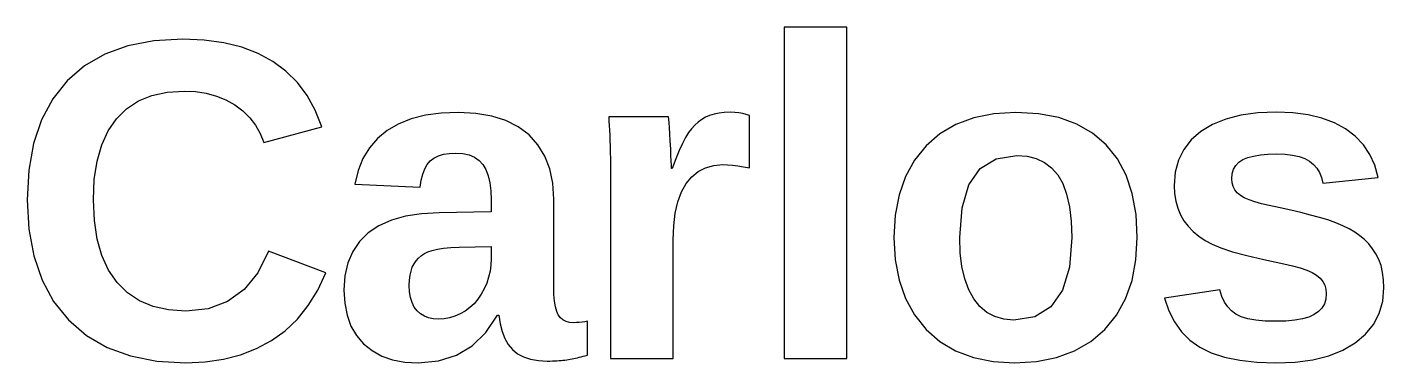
# Model space of a CAD drawing. Header units: metres. Extents: x 18 to 589, y 31 to 387.
# Drawn here: x 397.57 to 430.57, y 204.57 to 212.73 of the extents above; entities that cross this region are included whole.
import ezdxf

# ---------------------------------------------------------------- set-up
doc = ezdxf.new("R2010")
doc.units = ezdxf.units.M

msp = doc.modelspace()

# ---------------------------------------------------------------- linework, layer by layer
for p, q in [((417.508, 212.729), (415.984, 212.729)), ((415.984, 212.729), (415.984, 204.678)), ((417.508, 204.678), (417.508, 212.729)), ((400.021, 212.274), (399.458, 212.072)), ((400.654, 212.395), (400.021, 212.274)), ((401.357, 212.436), (400.654, 212.395)), ((401.875, 212.414), (401.357, 212.436)), ((402.354, 212.349), (401.875, 212.414)), ((402.792, 212.241), (402.354, 212.349)), ((403.19, 212.09), (402.792, 212.241)), ((399.458, 212.072), (398.965, 211.79)), ((403.549, 211.896), (403.19, 212.09)), ((403.867, 211.66), (403.549, 211.896)), ((398.965, 211.79), (398.541, 211.427)), ((404.145, 211.383), (403.867, 211.66)), ((398.541, 211.427), (398.192, 210.988)), ((404.383, 211.066), (404.145, 211.383)), ((398.192, 210.988), (397.92, 210.48)), ((399.989, 210.747), (400.276, 210.935)), ((400.276, 210.935), (400.605, 211.069)), ((400.605, 211.069), (400.977, 211.15)), ((400.977, 211.15), (401.39, 211.177)), ((401.39, 211.177), (401.666, 211.164)), ((401.666, 211.164), (401.928, 211.123)), ((401.928, 211.123), (402.175, 211.055)), ((402.175, 211.055), (402.407, 210.96)), ((402.407, 210.96), (402.624, 210.838)), ((404.58, 210.708), (404.383, 211.066)), ((399.743, 210.504), (399.989, 210.747)), ((402.624, 210.838), (402.819, 210.693)), ((402.819, 210.693), (402.988, 210.529)), ((404.737, 210.309), (404.58, 210.708)), ((407.258, 210.586), (406.91, 210.497)), ((407.643, 210.639), (407.258, 210.586)), ((408.065, 210.656), (407.643, 210.639)), ((408.489, 210.634), (408.065, 210.656)), ((408.873, 210.569), (408.489, 210.634)), ((409.216, 210.459), (408.873, 210.569)), ((414.172, 210.584), (414.072, 210.54)), ((414.282, 210.618), (414.172, 210.584)), ((414.402, 210.642), (414.282, 210.618)), ((414.53, 210.657), (414.402, 210.642)), ((414.669, 210.662), (414.53, 210.657)), ((414.782, 210.658), (414.669, 210.662)), ((414.885, 210.649), (414.782, 210.658)), ((414.979, 210.632), (414.885, 210.649)), ((415.065, 210.61), (414.979, 210.632)), ((415.141, 210.58), (415.065, 210.61)), ((415.141, 209.306), (415.141, 210.58)), ((421.087, 210.624), (420.6, 210.527)), ((421.624, 210.656), (421.087, 210.624)), ((422.172, 210.625), (421.624, 210.656)), ((422.665, 210.531), (422.172, 210.625)), ((427.095, 210.587), (426.728, 210.493)), ((427.506, 210.643), (427.095, 210.587)), ((427.959, 210.662), (427.506, 210.643)), ((428.362, 210.645), (427.959, 210.662)), ((428.731, 210.597), (428.362, 210.645)), ((429.068, 210.515), (428.731, 210.597)), ((397.92, 210.48), (397.726, 209.901)), ((399.541, 210.21), (399.743, 210.504)), ((402.988, 210.529), (403.128, 210.346)), ((403.128, 210.346), (403.241, 210.145)), ((403.326, 209.924), (404.737, 210.309)), ((406.599, 210.373), (406.326, 210.214)), ((406.91, 210.497), (406.599, 210.373)), ((409.518, 210.306), (409.216, 210.459)), ((409.779, 210.108), (409.518, 210.306)), ((413.172, 210.548), (411.718, 210.548)), ((411.718, 210.548), (411.724, 210.445)), ((411.724, 210.445), (411.73, 210.336)), ((411.73, 210.336), (411.736, 210.222)), ((413.179, 210.493), (413.172, 210.548)), ((413.186, 210.406), (413.179, 210.493)), ((413.195, 210.287), (413.186, 210.406)), ((413.205, 210.136), (413.195, 210.287)), ((413.732, 210.261), (413.66, 210.165)), ((413.809, 210.346), (413.732, 210.261)), ((413.892, 210.421), (413.809, 210.346)), ((413.979, 210.486), (413.892, 210.421)), ((414.072, 210.54), (413.979, 210.486)), ((420.163, 210.364), (419.775, 210.137)), ((420.6, 210.527), (420.163, 210.364)), ((423.104, 210.374), (422.665, 210.531)), ((423.489, 210.155), (423.104, 210.374)), ((426.404, 210.361), (426.123, 210.192)), ((426.728, 210.493), (426.404, 210.361)), ((429.372, 210.401), (429.068, 210.515)), ((429.644, 210.255), (429.372, 210.401)), ((429.879, 210.078), (429.644, 210.255)), ((399.384, 209.866), (399.541, 210.21)), ((403.241, 210.145), (403.326, 209.924)), ((406.091, 210.021), (405.895, 209.794)), ((406.326, 210.214), (406.091, 210.021)), ((409.996, 209.871), (409.779, 210.108)), ((411.736, 210.222), (411.742, 210.102)), ((411.742, 210.102), (411.747, 209.976)), ((411.747, 209.976), (411.752, 209.84)), ((413.215, 209.954), (413.205, 210.136)), ((413.225, 209.769), (413.215, 209.954)), ((413.588, 210.05), (413.513, 209.905)), ((413.66, 210.165), (413.588, 210.05)), ((419.775, 210.137), (419.438, 209.845)), ((423.818, 209.872), (423.489, 210.155)), ((425.889, 209.99), (425.708, 209.758)), ((426.123, 210.192), (425.889, 209.99)), ((430.077, 209.871), (429.879, 210.078)), ((397.726, 209.901), (397.609, 209.253)), ((399.271, 209.473), (399.384, 209.866)), ((405.895, 209.794), (405.738, 209.534)), ((407.467, 209.546), (407.573, 209.6)), ((407.573, 209.6), (407.697, 209.638)), ((407.697, 209.638), (407.839, 209.661)), ((407.839, 209.661), (408, 209.669)), ((408, 209.669), (408.172, 209.658)), ((408.172, 209.658), (408.323, 209.624)), ((408.323, 209.624), (408.455, 209.568)), ((410.164, 209.596), (409.996, 209.871)), ((410.285, 209.285), (410.164, 209.596)), ((411.752, 209.84), (411.756, 209.692)), ((411.756, 209.692), (411.759, 209.531)), ((413.232, 209.61), (413.225, 209.769)), ((413.238, 209.478), (413.232, 209.61)), ((413.434, 209.731), (413.351, 209.527)), ((413.513, 209.905), (413.434, 209.731)), ((419.438, 209.845), (419.157, 209.497)), ((421.146, 209.53), (421.646, 209.609)), ((421.646, 209.609), (421.894, 209.59)), ((421.894, 209.59), (422.117, 209.534)), ((424.091, 209.531), (423.818, 209.872)), ((425.708, 209.758), (425.578, 209.496)), ((427.265, 209.559), (427.406, 209.597)), ((427.406, 209.597), (427.569, 209.625)), ((427.569, 209.625), (427.753, 209.642)), ((427.753, 209.642), (427.959, 209.647)), ((427.959, 209.647), (428.169, 209.64)), ((428.169, 209.64), (428.354, 209.619)), ((428.354, 209.619), (428.516, 209.584)), ((428.516, 209.584), (428.654, 209.534)), ((430.236, 209.636), (430.077, 209.871)), ((430.356, 209.371), (430.236, 209.636)), ((397.609, 209.253), (397.57, 208.535)), ((399.204, 209.029), (399.271, 209.473)), ((405.738, 209.534), (405.62, 209.241)), ((407.195, 209.154), (407.244, 209.282)), ((407.244, 209.282), (407.305, 209.389)), ((407.305, 209.389), (407.378, 209.476)), ((407.378, 209.476), (407.467, 209.546)), ((408.455, 209.568), (408.566, 209.49)), ((408.566, 209.49), (408.656, 209.39)), ((408.656, 209.39), (408.728, 209.266)), ((408.728, 209.266), (408.784, 209.119)), ((410.357, 208.937), (410.285, 209.285)), ((411.759, 209.531), (411.761, 209.357)), ((411.761, 209.357), (411.761, 209.17)), ((413.241, 209.373), (413.238, 209.478)), ((413.242, 209.295), (413.241, 209.373)), ((413.264, 209.295), (413.242, 209.295)), ((413.351, 209.527), (413.264, 209.295)), ((413.897, 209.221), (414.075, 209.313)), ((414.075, 209.313), (414.272, 209.368)), ((414.272, 209.368), (414.49, 209.387)), ((414.49, 209.387), (414.606, 209.384)), ((414.606, 209.384), (414.729, 209.374)), ((414.729, 209.374), (414.86, 209.358)), ((414.86, 209.358), (414.997, 209.335)), ((414.997, 209.335), (415.141, 209.306)), ((419.157, 209.497), (418.938, 209.1)), ((420.479, 208.893), (420.757, 209.291)), ((420.757, 209.291), (421.146, 209.53)), ((422.117, 209.534), (422.316, 209.439)), ((422.316, 209.439), (422.49, 209.307)), ((422.49, 209.307), (422.639, 209.137)), ((424.303, 209.135), (424.091, 209.531)), ((425.578, 209.496), (425.5, 209.204)), ((426.885, 209.168), (426.918, 209.276)), ((426.918, 209.276), (426.972, 209.368)), ((426.972, 209.368), (427.048, 209.446)), ((427.048, 209.446), (427.145, 209.509)), ((427.145, 209.509), (427.265, 209.559)), ((428.654, 209.534), (428.768, 209.471)), ((428.768, 209.471), (428.862, 209.393)), ((428.862, 209.393), (428.941, 209.301)), ((428.941, 209.301), (429.005, 209.194)), ((430.438, 209.078), (430.356, 209.371)), ((399.182, 208.535), (399.204, 209.029)), ((405.62, 209.241), (405.542, 208.915)), ((407.132, 208.839), (407.157, 209.007)), ((407.157, 209.007), (407.195, 209.154)), ((408.784, 209.119), (408.825, 208.948)), ((408.825, 208.948), (408.849, 208.753)), ((410.381, 208.551), (410.357, 208.937)), ((411.761, 209.17), (411.761, 204.678)), ((413.489, 208.723), (413.603, 208.926)), ((413.603, 208.926), (413.74, 209.092)), ((413.74, 209.092), (413.897, 209.221)), ((418.938, 209.1), (418.782, 208.654)), ((422.639, 209.137), (422.762, 208.926)), ((422.762, 208.926), (422.857, 208.668)), ((424.454, 208.685), (424.303, 209.135)), ((425.5, 209.204), (425.475, 208.882)), ((426.874, 209.045), (426.885, 209.168)), ((426.883, 208.947), (426.874, 209.045)), ((426.908, 208.858), (426.883, 208.947)), ((429.005, 209.194), (429.054, 209.073)), ((429.054, 209.073), (429.088, 208.937)), ((429.088, 208.937), (430.438, 209.078)), ((405.542, 208.915), (407.132, 208.839)), ((408.849, 208.753), (408.857, 208.535)), ((413.4, 208.486), (413.489, 208.723)), ((418.782, 208.654), (418.688, 208.16)), ((420.313, 208.335), (420.479, 208.893)), ((422.857, 208.668), (422.926, 208.364)), ((424.545, 208.179), (424.454, 208.685)), ((425.475, 208.882), (425.484, 208.685)), ((425.484, 208.685), (425.512, 208.5)), ((426.949, 208.777), (426.908, 208.858)), ((427.008, 208.705), (426.949, 208.777)), ((427.083, 208.641), (427.008, 208.705)), ((427.178, 208.583), (427.083, 208.641)), ((397.57, 208.535), (397.611, 207.818)), ((399.205, 208.033), (399.182, 208.535)), ((408.857, 208.535), (408.857, 208.237)), ((410.381, 206.414), (410.381, 208.551)), ((413.336, 208.212), (413.4, 208.486)), ((420.257, 207.618), (420.313, 208.335)), ((422.926, 208.364), (422.967, 208.014)), ((425.512, 208.5), (425.559, 208.328)), ((425.559, 208.328), (425.626, 208.169)), ((427.296, 208.53), (427.178, 208.583)), ((427.436, 208.48), (427.296, 208.53)), ((427.6, 208.435), (427.436, 208.48)), ((427.786, 208.394), (427.6, 208.435)), ((428.055, 208.337), (427.786, 208.394)), ((428.312, 208.28), (428.055, 208.337)), ((428.557, 208.222), (428.312, 208.28)), ((399.274, 207.58), (399.205, 208.033)), ((406.431, 208.034), (406.129, 207.899)), ((406.775, 208.132), (406.431, 208.034)), ((407.163, 208.192), (406.775, 208.132)), ((407.593, 208.215), (407.163, 208.192)), ((408.857, 208.237), (407.593, 208.215)), ((413.298, 207.903), (413.336, 208.212)), ((418.688, 208.16), (418.657, 207.618)), ((422.967, 208.014), (422.98, 207.618)), ((424.575, 207.618), (424.545, 208.179)), ((425.626, 208.169), (425.711, 208.022)), ((425.711, 208.022), (425.814, 207.888)), ((428.789, 208.163), (428.557, 208.222)), ((429.009, 208.104), (428.789, 208.163)), ((429.214, 208.042), (429.009, 208.104)), ((429.403, 207.975), (429.214, 208.042)), ((429.574, 207.904), (429.403, 207.975)), ((397.611, 207.818), (397.731, 207.167)), ((405.87, 207.727), (405.656, 207.518)), ((406.129, 207.899), (405.87, 207.727)), ((413.286, 207.559), (413.298, 207.903)), ((418.657, 207.618), (418.688, 207.074)), ((420.271, 207.244), (420.257, 207.618)), ((422.98, 207.618), (422.924, 206.896)), ((424.544, 207.072), (424.575, 207.618)), ((425.814, 207.888), (425.934, 207.763)), ((425.934, 207.763), (426.071, 207.649)), ((426.071, 207.649), (426.225, 207.546)), ((429.729, 207.829), (429.574, 207.904)), ((429.866, 207.749), (429.729, 207.829)), ((429.99, 207.661), (429.866, 207.749)), ((430.104, 207.565), (429.99, 207.661)), ((399.39, 207.178), (399.274, 207.58)), ((403.44, 207.282), (403.179, 206.759)), ((404.834, 206.756), (403.44, 207.282)), ((405.49, 207.275), (405.371, 206.998)), ((405.656, 207.518), (405.49, 207.275)), ((407.237, 207.226), (407.321, 207.268)), ((407.321, 207.268), (407.423, 207.303)), ((407.423, 207.303), (407.549, 207.333)), ((407.549, 207.333), (407.7, 207.356)), ((407.7, 207.356), (407.875, 207.373)), ((407.875, 207.373), (408.076, 207.385)), ((408.076, 207.385), (408.857, 207.396)), ((408.857, 207.396), (408.857, 207.098)), ((413.286, 204.678), (413.286, 207.559)), ((426.225, 207.546), (426.397, 207.453)), ((426.397, 207.453), (426.611, 207.364)), ((426.611, 207.364), (426.892, 207.271)), ((426.892, 207.271), (427.24, 207.177)), ((430.207, 207.459), (430.104, 207.565)), ((430.299, 207.344), (430.207, 207.459)), ((430.382, 207.22), (430.299, 207.344)), ((397.731, 207.167), (397.933, 206.583)), ((399.551, 206.825), (399.39, 207.178)), ((405.371, 206.998), (405.3, 206.685)), ((406.94, 206.895), (406.982, 206.978)), ((406.982, 206.978), (407.033, 207.052)), ((407.033, 207.052), (407.093, 207.118)), ((407.093, 207.118), (407.16, 207.176)), ((407.16, 207.176), (407.237, 207.226)), ((408.85, 206.945), (408.83, 206.796)), ((408.857, 207.098), (408.85, 206.945)), ((418.688, 207.074), (418.782, 206.578)), ((420.311, 206.908), (420.271, 207.244)), ((424.449, 206.575), (424.544, 207.072)), ((427.24, 207.177), (427.655, 207.079)), ((427.655, 207.079), (428.138, 206.978)), ((428.138, 206.978), (428.351, 206.931)), ((430.451, 207.083), (430.382, 207.22)), ((430.505, 206.932), (430.451, 207.083)), ((399.759, 206.522), (399.551, 206.825)), ((403.179, 206.759), (402.847, 206.351)), ((404.638, 206.336), (404.834, 206.756)), ((405.3, 206.685), (405.276, 206.338)), ((406.87, 206.582), (406.884, 206.697)), ((406.884, 206.697), (406.908, 206.801)), ((406.908, 206.801), (406.94, 206.895)), ((408.796, 206.65), (408.749, 206.507)), ((408.83, 206.796), (408.796, 206.65)), ((420.379, 206.609), (420.311, 206.908)), ((420.474, 206.348), (420.379, 206.609)), ((422.924, 206.896), (422.756, 206.334)), ((428.351, 206.931), (428.537, 206.879)), ((428.537, 206.879), (428.697, 206.823)), ((428.697, 206.823), (428.831, 206.763)), ((428.831, 206.763), (428.938, 206.699)), ((428.938, 206.699), (429.023, 206.628)), ((429.023, 206.628), (429.089, 206.548)), ((430.543, 206.767), (430.505, 206.932)), ((430.566, 206.587), (430.543, 206.767)), ((397.933, 206.583), (398.214, 206.065)), ((400.011, 206.272), (399.759, 206.522)), ((402.847, 206.351), (402.445, 206.061)), ((404.407, 205.961), (404.638, 206.336)), ((405.276, 206.338), (405.295, 206.017)), ((406.866, 206.457), (406.87, 206.582)), ((406.873, 206.299), (406.866, 206.457)), ((406.897, 206.158), (406.873, 206.299)), ((408.689, 206.368), (408.616, 206.236)), ((408.749, 206.507), (408.689, 206.368)), ((410.386, 206.229), (410.381, 206.414)), ((418.782, 206.578), (418.938, 206.131)), ((420.596, 206.124), (420.474, 206.348)), ((422.756, 206.334), (422.475, 205.932)), ((424.29, 206.128), (424.449, 206.575)), ((426.581, 206.343), (425.241, 206.143)), ((426.633, 206.186), (426.581, 206.343)), ((429.089, 206.548), (429.137, 206.458)), ((429.137, 206.458), (429.165, 206.359)), ((429.165, 206.359), (429.174, 206.251)), ((430.546, 206.066), (430.574, 206.392)), ((430.574, 206.392), (430.566, 206.587)), ((398.214, 206.065), (398.577, 205.614)), ((400.304, 206.078), (400.011, 206.272)), ((400.637, 205.939), (400.304, 206.078)), ((402.445, 206.061), (401.972, 205.886)), ((404.143, 205.632), (404.407, 205.961)), ((405.295, 206.017), (405.353, 205.726)), ((406.935, 206.033), (406.897, 206.158)), ((406.989, 205.926), (406.935, 206.033)), ((408.441, 206.008), (408.338, 205.912)), ((408.534, 206.116), (408.441, 206.008)), ((408.616, 206.236), (408.534, 206.116)), ((410.399, 206.068), (410.386, 206.229)), ((410.421, 205.932), (410.399, 206.068)), ((418.938, 206.131), (419.157, 205.733)), ((420.744, 205.939), (420.596, 206.124)), ((424.068, 205.73), (424.29, 206.128)), ((425.241, 206.143), (425.343, 205.836)), ((426.699, 206.048), (426.633, 206.186)), ((426.778, 205.93), (426.699, 206.048)), ((429.128, 206.003), (429.069, 205.901)), ((429.163, 206.12), (429.128, 206.003)), ((429.174, 206.251), (429.163, 206.12)), ((430.463, 205.77), (430.546, 206.066)), ((401.012, 205.856), (400.637, 205.939)), ((401.428, 205.828), (401.012, 205.856)), ((401.972, 205.886), (401.428, 205.828)), ((403.845, 205.348), (404.143, 205.632)), ((405.353, 205.726), (405.448, 205.465)), ((407.058, 205.836), (406.989, 205.926)), ((407.14, 205.763), (407.058, 205.836)), ((407.233, 205.706), (407.14, 205.763)), ((407.335, 205.665), (407.233, 205.706)), ((407.448, 205.641), (407.335, 205.665)), ((407.571, 205.633), (407.448, 205.641)), ((407.712, 205.641), (407.571, 205.633)), ((407.847, 205.664), (407.712, 205.641)), ((407.978, 205.703), (407.847, 205.664)), ((408.104, 205.758), (407.978, 205.703)), ((408.225, 205.828), (408.104, 205.758)), ((408.338, 205.912), (408.225, 205.828)), ((408.732, 205.309), (409.014, 205.725)), ((409.014, 205.725), (409.047, 205.725)), ((409.047, 205.725), (409.077, 205.516)), ((410.452, 205.82), (410.421, 205.932)), ((410.492, 205.733), (410.452, 205.82)), ((410.543, 205.666), (410.492, 205.733)), ((410.605, 205.613), (410.543, 205.666)), ((419.157, 205.733), (419.438, 205.383)), ((420.915, 205.796), (420.744, 205.939)), ((421.111, 205.693), (420.915, 205.796)), ((421.331, 205.632), (421.111, 205.693)), ((421.575, 205.611), (421.331, 205.632)), ((422.081, 205.691), (421.575, 205.611)), ((422.475, 205.932), (422.081, 205.691)), ((423.783, 205.381), (424.068, 205.73)), ((425.343, 205.836), (425.48, 205.564)), ((426.869, 205.831), (426.778, 205.93)), ((426.975, 205.752), (426.869, 205.831)), ((427.103, 205.69), (426.975, 205.752)), ((427.264, 205.641), (427.103, 205.69)), ((427.459, 205.606), (427.264, 205.641)), ((428.592, 205.637), (428.405, 205.605)), ((428.75, 205.683), (428.592, 205.637)), ((428.882, 205.741), (428.75, 205.683)), ((428.987, 205.814), (428.882, 205.741)), ((429.069, 205.901), (428.987, 205.814)), ((430.323, 205.502), (430.463, 205.77)), ((398.577, 205.614), (399.013, 205.238)), ((403.513, 205.109), (403.845, 205.348)), ((405.448, 205.465), (405.582, 205.234)), ((408.398, 204.985), (408.732, 205.309)), ((409.077, 205.516), (409.125, 205.329)), ((409.125, 205.329), (409.191, 205.163)), ((410.68, 205.576), (410.605, 205.613)), ((410.766, 205.553), (410.68, 205.576)), ((410.864, 205.546), (410.766, 205.553)), ((410.933, 205.547), (410.864, 205.546)), ((411.001, 205.551), (410.933, 205.547)), ((411.068, 205.558), (411.001, 205.551)), ((411.135, 205.567), (411.068, 205.558)), ((411.2, 205.579), (411.135, 205.567)), ((411.2, 204.754), (411.2, 205.579)), ((419.438, 205.383), (419.774, 205.09)), ((423.442, 205.089), (423.783, 205.381)), ((425.48, 205.564), (425.65, 205.326)), ((425.65, 205.326), (425.856, 205.122)), ((427.687, 205.585), (427.459, 205.606)), ((427.948, 205.579), (427.687, 205.585)), ((428.191, 205.585), (427.948, 205.579)), ((428.405, 205.605), (428.191, 205.585)), ((430.128, 205.264), (430.323, 205.502)), ((399.013, 205.238), (399.516, 204.945)), ((403.151, 204.915), (403.513, 205.109)), ((405.582, 205.234), (405.754, 205.033)), ((405.754, 205.033), (405.96, 204.866)), ((408.012, 204.754), (408.398, 204.985)), ((409.191, 205.163), (409.274, 205.018)), ((409.274, 205.018), (409.375, 204.895)), ((419.774, 205.09), (420.157, 204.862)), ((423.052, 204.861), (423.442, 205.089)), ((425.856, 205.122), (426.096, 204.952)), ((429.577, 204.88), (429.877, 205.055)), ((429.877, 205.055), (430.128, 205.264)), ((399.516, 204.945), (400.086, 204.737)), ((400.086, 204.737), (400.723, 204.611)), ((401.9, 204.591), (402.345, 204.656)), ((402.345, 204.656), (402.762, 204.764)), ((402.762, 204.764), (403.151, 204.915)), ((405.96, 204.866), (406.195, 204.736)), ((406.195, 204.736), (406.461, 204.644)), ((406.461, 204.644), (406.757, 204.588)), ((407.573, 204.616), (408.012, 204.754)), ((409.375, 204.895), (409.496, 204.793)), ((409.496, 204.793), (409.642, 204.714)), ((409.642, 204.714), (409.812, 204.658)), ((409.812, 204.658), (410.006, 204.624)), ((410.509, 204.624), (410.557, 204.628)), ((410.557, 204.628), (410.604, 204.633)), ((410.604, 204.633), (410.65, 204.639)), ((410.65, 204.639), (410.695, 204.645)), ((410.695, 204.645), (410.739, 204.651)), ((410.739, 204.651), (410.783, 204.658)), ((410.783, 204.658), (410.826, 204.666)), ((410.826, 204.666), (410.869, 204.674)), ((410.869, 204.674), (410.913, 204.684)), ((410.913, 204.684), (410.956, 204.694)), ((410.956, 204.694), (411.001, 204.705)), ((411.001, 204.705), (411.047, 204.717)), ((411.047, 204.717), (411.096, 204.729)), ((411.096, 204.729), (411.147, 204.741)), ((411.147, 204.741), (411.2, 204.754)), ((411.761, 204.678), (413.286, 204.678)), ((415.984, 204.678), (417.508, 204.678)), ((420.157, 204.862), (420.588, 204.7)), ((420.588, 204.7), (421.066, 204.602)), ((422.127, 204.602), (422.614, 204.699)), ((422.614, 204.699), (423.052, 204.861)), ((426.096, 204.952), (426.376, 204.814)), ((426.376, 204.814), (426.701, 204.707)), ((426.701, 204.707), (427.071, 204.631)), ((427.071, 204.631), (427.487, 204.585)), ((428.42, 204.589), (428.848, 204.647)), ((428.848, 204.647), (429.234, 204.744)), ((429.234, 204.744), (429.577, 204.88)), ((400.723, 204.611), (401.428, 204.57)), ((401.428, 204.57), (401.9, 204.591)), ((406.757, 204.588), (407.083, 204.57)), ((407.083, 204.57), (407.573, 204.616)), ((410.006, 204.624), (410.224, 204.613)), ((410.224, 204.613), (410.287, 204.613)), ((410.287, 204.613), (410.348, 204.615)), ((410.348, 204.615), (410.404, 204.617)), ((410.404, 204.617), (410.458, 204.62)), ((410.458, 204.62), (410.509, 204.624)), ((421.066, 204.602), (421.592, 204.57)), ((421.592, 204.57), (422.127, 204.602)), ((427.487, 204.585), (427.948, 204.57)), ((427.948, 204.57), (428.42, 204.589))]:
    msp.add_line(p, q)

doc.saveas('drawing.dxf')
